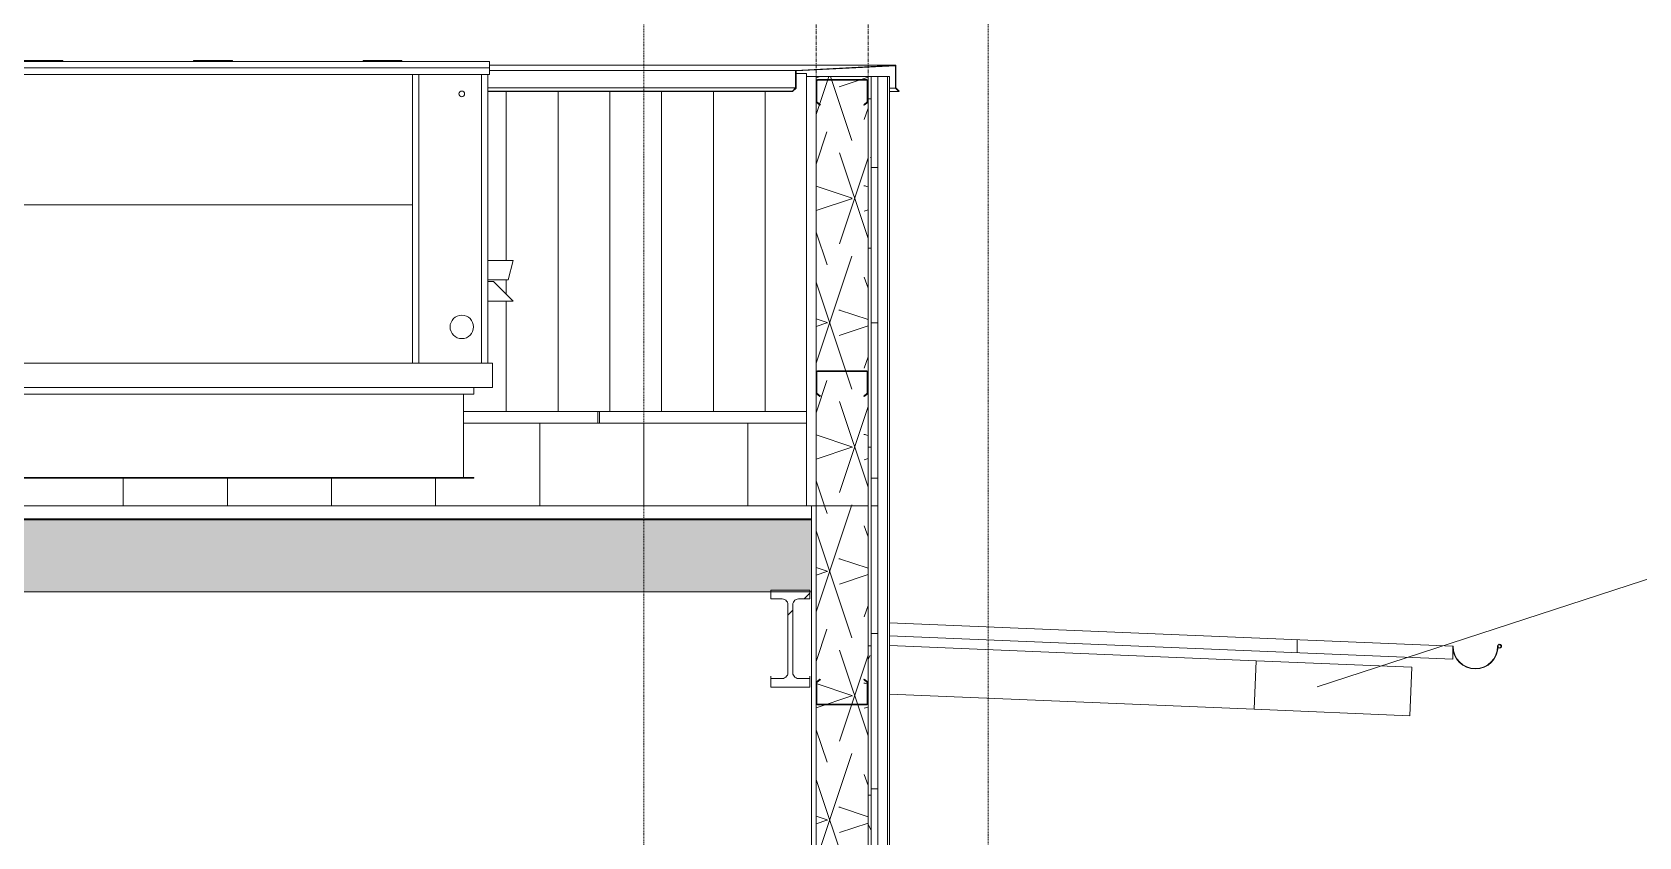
# Model space of a CAD drawing. Header units: inches. Extents: x 21386 to 98862, y -290 to 853.
# Drawn here: x 29693.4 to 29941.6, y 124.3 to 248.6 of the extents above; entities that cross this region are included whole.
import ezdxf

# ---------------------------------------------------------------- set-up
doc = ezdxf.new("R2010")
doc.units = ezdxf.units.IN
doc.header["$MEASUREMENT"] = 0
doc.linetypes.add('Dash Dot 3_16_', pattern=[0.3125, 0.1875, -0.0625, 0, -0.0625])
doc.linetypes.add('Grid Line 1_2_', pattern=[0.875, 0.5, -0.125, 0.125, -0.125])
for name, color, linetype, lineweight in [('A-ANNO-IDEN', 131, 'Continuous', 9), ('A-ANNO-SYMB', 150, 'Continuous', 9), ('A-CLNG', 13, 'Continuous', 13), ('A-CLNG-PATT', 13, 'Continuous', 25), ('A-ROOF', 132, 'Continuous', 13), ('A-ROOF-OTLN', 132, 'Continuous', 9), ('A-ROOF-PATT', 132, 'Continuous', 13), ('A-WALL', 113, 'Continuous', 13), ('A-WALL-PATT', 111, 'Continuous', 25), ('M-EQPM', 50, 'Continuous', 13), ('S-BEAM', 12, 'Continuous', 13), ('S-GRID', 1, 'Continuous', 9)]:
    doc.layers.add(name, color=color, linetype=linetype, lineweight=lineweight)
pattern_1 = [(0, (22033.272, 107.706), (0, 24), []), (90, (22033.272, 107.706), (-24, 1e-15), [])]
pattern_2 = [(0, (22033.272, 107.706), (30.72, 7.68), [2.534, -20.506, 2.534, -20.506, -122.88]), (0, (22033.272, 107.706), (30.72, 7.68), [-46.08, 2.534, -43.546, 2.534, -20.506, -53.76]), (0, (22033.272, 107.706), (30.72, 7.68), [-115.2, 2.534, -12.826, 2.534, -35.866]), (120, (22044.792, 111.546), (-22.011075, 22.7643004), [2.534, -20.506, 2.534, -20.506, -122.88]), (120, (22044.792, 111.546), (-22.011075, 22.7643004), [-46.08, 2.534, -43.546, 2.534, -20.506, -53.76]), (120, (22044.792, 111.546), (-22.011075, 22.7643004), [-115.2, 2.534, -12.826, 2.534, -35.866]), (240, (22048.632, 126.906), (-8.708925, -30.4443004), [2.534, -20.506, 2.534, -20.506, -122.88]), (240, (22048.632, 126.906), (-8.708925, -30.4443004), [-46.08, 2.534, -43.546, 2.534, -20.506, -53.76]), (240, (22048.632, 126.906), (-8.708925, -30.4443004), [-115.2, 2.534, -12.826, 2.534, -35.866])]
pattern_3 = [(161.57, (22034.232, 108.666), (-7.6802237, -0.0009796), [0, -54.643, 6.067, 0]), (18.43, (22032.312, 108.666), (-7.6802237, 0.0009796), [0, -54.643, 6.067, 0]), (108.43, (22034.232, 108.666), (3.8382953, -19.2013653), [18.211, -42.499]), (71.57, (22032.312, 108.666), (3.8382953, 19.2013653), [18.211, -42.499])]
pattern_4 = [(45, (22033.272, 107.706), (-19.007, 19.007), []), (45, (22033.272, 136.506), (-19.007, 19.007), [])]

# ---------------------------------------------------------------- blocks, each defined once
blk = doc.blocks.new('W-Wide Flange - 1_-5_-1341919-Building Section - North_South looking East _ Clinic')
at = {"layer": 'S-BEAM', "lineweight": 9}
h = blk.add_hatch(dxfattribs=at)
h.set_pattern_fill('FP_17', color=8, style=0, pattern_type=2)
h.set_pattern_definition(pattern_4)
h.paths.add_polyline_path([(22782.13, 147.41), (22786.3, 147.41), (22786.3, 148.77), (22784.37, 148.79), (22784.01, 148.97), (22783.77, 149.28), (22783.68, 149.67), (22783.7, 160.37), (22783.87, 160.73), (22784.18, 160.97), (22784.57, 161.06), (22786.3, 161.06), (22786.3, 162.42), (22780.3, 162.42), (22780.3, 161.06), (22782.24, 161.04), (22782.59, 160.87), (22782.84, 160.56), (22782.93, 160.17), (22782.91, 149.46), (22782.73, 149.11), (22782.42, 148.86), (22782.04, 148.77), (22780.3, 148.77), (22780.3, 147.41)], flags=0)
at = {"layer": 'S-BEAM', "color": 7}
for p, q in [((22786.3, 162.42), (22780.3, 162.42)), ((22780.3, 162.42), (22780.3, 161.06)), ((22786.3, 161.06), (22786.3, 162.42)), ((22780.3, 161.06), (22782.04, 161.06)), ((22782.93, 160.17), (22782.93, 149.66)), ((22783.68, 149.66), (22783.68, 160.17)), ((22784.57, 161.06), (22786.3, 161.06)), ((22782.04, 148.77), (22780.3, 148.77)), ((22780.3, 148.77), (22780.3, 147.41)), ((22780.3, 147.41), (22786.3, 147.41)), ((22786.3, 148.77), (22784.57, 148.77)), ((22786.3, 147.41), (22786.3, 148.77))]:
    blk.add_line(p, q, dxfattribs=at)
at = {"layer": 'S-BEAM', "color": 8, "lineweight": 9}
for p, q in [((22780.3, 149.12), (22780.3, 148.77)), ((22786.3, 148.77), (22786.3, 149.12))]:
    blk.add_line(p, q, dxfattribs=at)
at = {"layer": 'S-BEAM', "color": 7, "flags": 128}
for points in [[(22782.04, 161.06), (22782.24, 161.04), (22782.42, 160.97), (22782.59, 160.87), (22782.73, 160.73), (22782.84, 160.56), (22782.91, 160.37), (22782.93, 160.17)], [(22783.68, 160.17), (22783.7, 160.37), (22783.77, 160.56), (22783.87, 160.73), (22784.01, 160.87), (22784.18, 160.97), (22784.37, 161.04), (22784.57, 161.06)], [(22782.93, 149.66), (22782.91, 149.46), (22782.84, 149.28), (22782.73, 149.11), (22782.59, 148.97), (22782.42, 148.86), (22782.24, 148.79), (22782.04, 148.77)], [(22784.57, 148.77), (22784.37, 148.79), (22784.18, 148.86), (22784.01, 148.97), (22783.87, 149.11), (22783.77, 149.28), (22783.7, 149.46), (22783.68, 149.66)]]:
    blk.add_lwpolyline(points, dxfattribs=at)
blk = doc.blocks.new('Girt_C - 8_D-1782473-Building Section - North_South looking East _ Clinic')
at = {"layer": 'S-BEAM', "color": 7}
for p, q in [((22787.3, 241.11), (22787.3, 237.8)), ((22787.41, 237.85), (22787.41, 241.11)), ((22795.12, 241.3), (22787.49, 241.3)), ((22787.49, 241.19), (22795.12, 241.19)), ((22795.19, 241.11), (22795.19, 237.85)), ((22795.3, 237.8), (22795.3, 241.11)), ((22787.3, 237.8), (22787.88, 237.31)), ((22787.95, 237.4), (22787.41, 237.85)), ((22787.88, 237.31), (22787.95, 237.4)), ((22795.19, 237.85), (22794.66, 237.4)), ((22794.66, 237.4), (22794.73, 237.31)), ((22794.73, 237.31), (22795.3, 237.8))]:
    blk.add_line(p, q, dxfattribs=at)
for centre, radius, start, end in [((22787.49, 241.11), 0.188, 90, 180), ((22787.49, 241.11), 0.0782, 90, 176.9576), ((22795.12, 241.11), 0.188, 0, 90), ((22795.12, 241.11), 0.0782, 2.1227, 90)]:
    blk.add_arc(centre, radius, start, end, dxfattribs=at)
blk = doc.blocks.new('Girt_C - 8_D-1781644-Building Section - North_South looking East _ Clinic')
at = {"layer": 'S-BEAM', "lineweight": 9}
h = blk.add_hatch(dxfattribs=at)
h.set_pattern_fill('FP_17', color=8, style=0, pattern_type=2)
h.set_pattern_definition(pattern_4)
h.paths.add_polyline_path([(22787.49, 144.69), (22795.12, 144.69), (22795.12, 144.8), (22787.49, 144.79)], flags=0)
h.paths.add_polyline_path([(22795.19, 144.87), (22795.3, 144.88), (22795.3, 148.19), (22794.73, 148.67), (22794.66, 148.59), (22795.19, 148.14)], flags=0)
h.paths.add_polyline_path([(22787.41, 144.87), (22787.41, 148.14), (22787.95, 148.59), (22787.88, 148.67), (22787.3, 148.19), (22787.3, 144.88)], flags=0)
at = {"layer": 'S-BEAM', "color": 7}
for p, q in [((22787.88, 148.67), (22787.3, 148.19)), ((22787.3, 148.19), (22787.3, 144.88)), ((22787.41, 148.14), (22787.95, 148.59)), ((22787.41, 144.87), (22787.41, 148.14)), ((22787.95, 148.59), (22787.88, 148.67)), ((22794.73, 148.67), (22794.66, 148.59)), ((22794.66, 148.59), (22795.19, 148.14)), ((22795.3, 148.19), (22794.73, 148.67)), ((22795.19, 148.14), (22795.19, 144.87)), ((22795.3, 144.88), (22795.3, 148.19)), ((22795.12, 144.8), (22787.49, 144.8)), ((22787.49, 144.69), (22795.12, 144.69))]:
    blk.add_line(p, q, dxfattribs=at)
for centre, radius, start, end in [((22787.49, 144.88), 0.188, 180, 270), ((22787.49, 144.88), 0.0782, 182.1227, 270), ((22795.12, 144.88), 0.188, 270, 0), ((22795.12, 144.88), 0.0782, 270, 356.9576)]:
    blk.add_arc(centre, radius, start, end, dxfattribs=at)
blk = doc.blocks.new('Girt_C - 8_D-V40-Building Section - North_South looking East _ Clinic')
at = {"layer": 'S-BEAM', "color": 7}
for p, q in [((22787.3, 196.11), (22787.3, 192.8)), ((22787.41, 192.85), (22787.41, 196.11)), ((22795.12, 196.3), (22787.49, 196.3)), ((22787.49, 196.19), (22795.12, 196.19)), ((22795.19, 196.11), (22795.19, 192.85)), ((22795.3, 192.8), (22795.3, 196.11)), ((22787.3, 192.8), (22787.88, 192.31)), ((22787.95, 192.4), (22787.41, 192.85)), ((22787.88, 192.31), (22787.95, 192.4)), ((22795.19, 192.85), (22794.66, 192.4)), ((22794.66, 192.4), (22794.73, 192.31)), ((22794.73, 192.31), (22795.3, 192.8))]:
    blk.add_line(p, q, dxfattribs=at)
for centre, radius, start, end in [((22787.49, 196.11), 0.188, 90, 180), ((22787.49, 196.11), 0.0782, 90, 176.9576), ((22795.12, 196.11), 0.188, 0, 90), ((22795.12, 196.11), 0.0782, 2.1227, 90)]:
    blk.add_arc(centre, radius, start, end, dxfattribs=at)
blk = doc.blocks.new('Dimension Lumber - 5_5 x 7_5 Glulam-1730133-Building Section - North_South looking East _ Clinic')
at = {"layer": 'S-BEAM', "color": 8, "lineweight": 9}
for p, q in [((22855.28, 151.51), (22879.29, 150.51)), ((22879.29, 150.51), (22878.98, 143.01)), ((22878.98, 143.01), (22854.97, 144.01))]:
    blk.add_line(p, q, dxfattribs=at)
blk = doc.blocks.new('Dimension Lumber - 5_5 x 7_5 Glulam-1780657-Building Section - North_South looking East _ Clinic')
at = {"layer": 'S-BEAM', "color": 8, "lineweight": 9}
for p, q in [((22798.62, 153.87), (22855.28, 151.51)), ((22855.28, 151.51), (22854.97, 144.01)), ((22854.97, 144.01), (22798.62, 146.36))]:
    blk.add_line(p, q, dxfattribs=at)
blk = doc.blocks.new('AHU-Rooftop-Carrier 48TC 15-28 ton - TC017-1749339-Building Section - North_South looking East _ Clinic')
at = {"layer": 'M-EQPM', "color": 8, "lineweight": 9}
for p, q in [((22651.4, 243.08), (22651.4, 244.08)), ((22651.4, 244.08), (22736.83, 244.08)), ((22664.93, 244.21), (22670.93, 244.21)), ((22664.93, 244.08), (22664.93, 244.21)), ((22670.93, 244.21), (22670.93, 244.08)), ((22691.12, 244.21), (22697.12, 244.21)), ((22691.12, 244.08), (22691.12, 244.21)), ((22697.12, 244.21), (22697.12, 244.08)), ((22717.3, 244.21), (22723.3, 244.21)), ((22717.3, 244.08), (22717.3, 244.21)), ((22723.3, 244.21), (22723.3, 244.08)), ((22736.83, 244.08), (22736.83, 243.08)), ((22651.4, 242.08), (22651.4, 243.08)), ((22651.4, 243.08), (22736.83, 243.08)), ((22651.65, 242.08), (22651.4, 242.08)), ((22651.65, 242.08), (22736.58, 242.08)), ((22651.65, 197.46), (22651.65, 242.08)), ((22652.65, 242.08), (22652.65, 197.46)), ((22724.93, 242.08), (22724.93, 197.46)), ((22725.93, 242.08), (22725.93, 197.46)), ((22735.58, 242.08), (22735.58, 197.46)), ((22736.83, 242.08), (22736.58, 242.08)), ((22736.58, 242.08), (22736.58, 197.46)), ((22736.83, 243.08), (22736.83, 242.08)), ((22652.65, 221.96), (22724.93, 221.96)), ((22736.58, 213.33), (22740.46, 213.33)), ((22740.46, 213.33), (22739.71, 210.33)), ((22739.71, 210.33), (22736.58, 210.33)), ((22736.58, 210.08), (22737.46, 210.08)), ((22737.46, 210.08), (22740.46, 207.08)), ((22740.46, 207.08), (22736.58, 207.08)), ((22650.93, 193.71), (22650.93, 197.46)), ((22650.93, 197.46), (22651.65, 197.46)), ((22651.65, 197.46), (22736.58, 197.46)), ((22736.58, 197.46), (22737.3, 197.46)), ((22737.3, 197.46), (22737.3, 193.71)), ((22737.3, 193.71), (22650.93, 193.71)), ((22653.8, 193.71), (22734.43, 193.71)), ((22653.8, 192.71), (22653.8, 193.71)), ((22734.43, 193.71), (22734.43, 192.71)), ((22655.43, 192.71), (22653.8, 192.71)), ((22655.43, 192.71), (22732.8, 192.71)), ((22655.43, 179.83), (22655.43, 192.71)), ((22734.43, 192.71), (22732.8, 192.71)), ((22732.8, 192.71), (22732.8, 179.83)), ((22653.8, 179.71), (22653.8, 179.83)), ((22653.8, 179.83), (22655.43, 179.83)), ((22734.43, 179.71), (22653.8, 179.71)), ((22655.43, 179.83), (22732.8, 179.83)), ((22732.8, 179.83), (22734.43, 179.83)), ((22734.43, 179.83), (22734.43, 179.71))]:
    blk.add_line(p, q, dxfattribs=at)
for centre, radius in [((22732.55, 239.08), 0.438), ((22732.55, 203.08), 1.81)]:
    blk.add_circle(centre, radius, dxfattribs=at)

msp = doc.modelspace()

# ---------------------------------------------------------------- hatches: boundary and pattern name
at = {"layer": 'A-CLNG-PATT', "lineweight": 9}
h = msp.add_hatch(dxfattribs=at)
h.set_pattern_fill('FP_21', color=8, style=0, pattern_type=2)
h.set_pattern_definition(pattern_3)
h.paths.add_polyline_path([(28880.56, 162.17), (29813.81, 162.17), (29813.81, 173.3), (27918.81, 173.3), (27918.81, 162.17), (28879.84, 162.17)], flags=0)
at = {"layer": 'A-ROOF-PATT', "lineweight": 9}
h = msp.add_hatch(dxfattribs=at)
h.set_pattern_fill('FP_22', color=8, style=0, pattern_type=2)
h.set_pattern_definition([(90, (180.953, -760.156), (-16.082, 1e-15), [])])
h.paths.add_polyline_path([(27916.31, 175.44), (29813.06, 175.46), (29813.06, 188.22), (29760.06, 188.22), (29760.06, 179.83), (29761.69, 179.83), (29761.69, 179.71), (29681.06, 179.71), (29681.06, 179.83), (29682.69, 179.83), (29682.69, 188.22), (29587.63, 188.22), (29587.63, 177.08), (29543.63, 177.08), (29543.63, 187.08), (29508.31, 187.08), (29508.31, 188.22), (29475.81, 188.15), (29475.81, 182.6), (29416.31, 182.6), (29416.31, 188.72), (29399.06, 188.71), (29399.06, 187.71), (29397.81, 187.71), (29397.81, 187.44), (29381.31, 187.44), (29381.31, 186.63), (29380.74, 186.15), (29380.67, 186.23), (29380.67, 187.44), (29379.26, 187.44), (29379.24, 176.41), (29378.18, 176.35), (29375.36, 176.41), (29375.36, 187.44), (29373.96, 187.44), (29373.89, 186.15), (29373.31, 186.68), (29373.31, 187.44), (29372.81, 187.44), (29372.81, 176.44), (29370, 176.44), (29370, 187.44), (28149.06, 187.45), (28149.06, 187.6), (27916.31, 187.6), (27916.31, 183.85)], flags=0)
at = {"layer": 'A-WALL-PATT', "lineweight": 9}
h = msp.add_hatch(dxfattribs=at)
h.set_pattern_fill('FP_28', color=8, style=0, pattern_type=2)
h.set_pattern_definition([(90, (22446.678, 146.25), (-8, 5e-16), [])])
h.paths.add_polyline_path([(29475.81, 190), (29508.31, 190), (29508.31, 239.46), (29475.81, 239.46), (29475.81, 193.61)], flags=0)
h.paths.add_polyline_path([(29809.39, 190), (29813.06, 190), (29813.06, 242.2), (29811.44, 242.2), (29811.38, 239.91), (29810.83, 239.46), (29763.85, 239.46), (29763.85, 213.33), (29767.72, 213.33), (29766.97, 210.33), (29763.85, 210.33), (29763.85, 210.08), (29764.72, 210.08), (29767.72, 207.08), (29763.85, 207.08), (29763.85, 197.46), (29764.56, 197.46), (29764.56, 193.71), (29761.69, 193.71), (29761.69, 192.71), (29760.06, 192.71), (29760.06, 190), (29790.02, 190)], flags=0)
h.paths.add_polyline_path([(29682.69, 190), (29682.69, 192.71), (29681.06, 192.71), (29681.06, 193.71), (29678.19, 193.71), (29678.19, 197.46), (29678.91, 197.46), (29678.91, 239.46), (29571.69, 239.46), (29571.69, 228.71), (29587.63, 228.71), (29587.63, 190), (29681.06, 190)], flags=0)
h = msp.add_hatch(dxfattribs=at)
h.set_pattern_fill('FP_21', color=8, style=0, pattern_type=2)
h.set_pattern_definition(pattern_3)
h.paths.add_polyline_path([(29822.56, 175.44), (29822.56, 241.75), (29814.56, 241.75), (29814.56, 175.44)], flags=0)
h = msp.add_hatch(dxfattribs=at)
h.set_pattern_fill('FP_20', color=8, style=0, pattern_type=2)
h.set_pattern_definition(pattern_2)
h.paths.add_polyline_path([(29823.06, 175.44), (29823.06, 241.75), (29822.56, 241.75), (29822.56, 175.44)], flags=0)
h = msp.add_hatch(dxfattribs=at)
h.set_pattern_fill('FP_19', color=8, style=0, pattern_type=2)
h.set_pattern_definition(pattern_1)
h.paths.add_polyline_path([(29824.06, 175.44), (29824.06, 241.75), (29823.06, 241.75), (29823.06, 175.44)], flags=0)
h = msp.add_hatch(dxfattribs=at)
h.set_pattern_fill('FP_30', color=8, style=0, pattern_type=2)
h.set_pattern_definition([(0, (22446.93, 146.62), (-193, 193), [48, -145]), (90, (22446.93, 146.62), (-193, 1e-14), [96, -97]), (180, (22494.93, 242.62), (-193, 193), [48, -145]), (90, (22494.93, 146.62), (-193, 1e-14), [96, -97]), (180, (22494.93, 243.12), (-193, 193), [48, -145]), (90, (22494.93, 243.12), (-193, 1e-14), [96, -97]), (0, (22446.93, 339.12), (-193, 193), [48, -145]), (90, (22446.93, 243.12), (-193, 1e-14), [96, -97]), (0, (22495.18, 194.38), (-193, 193), [48, -145]), (90, (22495.18, 146.25), (-193, 1e-14), [48.125, -144.875]), (90, (22543.18, 146.25), (-193, 1e-14), [48.125, -144.875]), (0, (22495.18, 290.88), (-193, 193), [48, -145]), (90, (22495.18, 194.88), (-193, 1e-14), [96, -97]), (180, (22543.18, 194.88), (-193, 193), [48, -145]), (90, (22543.18, 194.88), (-193, 1e-14), [96, -97]), (90, (22495.18, 291.38), (-193, 1e-14), [48, -145]), (180, (22543.18, 291.38), (-193, 193), [48, -145]), (90, (22543.18, 291.38), (-193, 1e-14), [48, -145]), (0, (22543.43, 146.62), (-193, 193), [48, -145]), (90, (22543.43, 146.62), (-193, 1e-14), [96, -97]), (180, (22591.43, 242.62), (-193, 193), [48, -145]), (90, (22591.43, 146.62), (-193, 1e-14), [96, -97]), (180, (22591.43, 243.12), (-193, 193), [48, -145]), (90, (22591.43, 243.12), (-193, 1e-14), [96, -97]), (0, (22543.43, 339.12), (-193, 193), [48, -145]), (90, (22543.43, 243.12), (-193, 1e-14), [96, -97]), (0, (22591.68, 194.38), (-193, 193), [48, -145]), (90, (22591.68, 146.25), (-193, 1e-14), [48.125, -144.875]), (90, (22639.68, 146.25), (-193, 1e-14), [48.125, -144.875]), (0, (22591.68, 290.88), (-193, 193), [48, -145]), (90, (22591.68, 194.88), (-193, 1e-14), [96, -97]), (180, (22639.68, 194.88), (-193, 193), [48, -145]), (90, (22639.68, 194.88), (-193, 1e-14), [96, -97]), (90, (22591.68, 291.38), (-193, 1e-14), [48, -145]), (180, (22639.68, 291.38), (-193, 193), [48, -145]), (90, (22639.68, 291.38), (-193, 1e-14), [48, -145])])
h.paths.add_polyline_path([(29679.63, 160.43), (29679.63, 162.17), (29637.65, 162.17), (29673.83, 160.67)], flags=0)
h.paths.add_polyline_path([(29508.31, 188.22), (29508.31, 190), (29475.81, 189.98), (29475.81, 188.22), (29480.17, 188.22)], flags=0)
h.paths.add_polyline_path([(29587.63, 188.22), (29682.69, 188.22), (29682.69, 190), (29587.63, 190), (29587.63, 188.69)], flags=0)
h.paths.add_polyline_path([(29790.02, 188.22), (29813.06, 188.22), (29813.06, 190), (29760.06, 190), (29760.06, 188.22)], flags=0)
h = msp.add_hatch(dxfattribs=at)
h.set_pattern_fill('FP_21', color=8, style=0, pattern_type=2)
h.set_pattern_definition(pattern_3)
h.paths.add_polyline_path([(29822.56, 0), (29822.56, 175.44), (29814.56, 175.44), (29814.56, 0)], flags=0)
h = msp.add_hatch(dxfattribs=at)
h.set_pattern_fill('FP_20', color=8, style=0, pattern_type=2)
h.set_pattern_definition(pattern_2)
h.paths.add_polyline_path([(29823.06, 0), (29823.06, 175.44), (29822.56, 175.44), (29822.56, 0)], flags=0)
h = msp.add_hatch(dxfattribs=at)
h.set_pattern_fill('FP_19', color=8, style=0, pattern_type=2)
h.set_pattern_definition(pattern_1)
h.paths.add_polyline_path([(29824.06, 0), (29824.06, 175.44), (29823.06, 175.44), (29823.06, 0)], flags=0)

# ---------------------------------------------------------------- linework, layer by layer
at = {"layer": 'A-ANNO-IDEN', "color": 153}
msp.add_line((29891.92, 147.48), (30092.52, 212.76), dxfattribs=at)
at = {"layer": 'A-ANNO-SYMB', "linetype": 'Dash Dot 3_16_'}
for p, q in [((29787.94, 261.25), (29787.94, -26.28)), ((29841.13, -26.28), (29841.13, 261.25))]:
    msp.add_line(p, q, dxfattribs=at)
at = {"layer": 'A-CLNG', "color": 7}
for p, q in [((29813.81, 173.3), (27918.81, 173.3)), ((29383.81, 162.17), (29813.81, 162.17))]:
    msp.add_line(p, q, dxfattribs=at)
at = {"layer": 'A-ROOF', "color": 8, "lineweight": 9}
for p, q in [((29813.06, 188.22), (29760.06, 188.22)), ((29912.88, 153.75), (29825.88, 157.37)), ((29825.88, 155.37), (29912.88, 151.74)), ((29888.88, 152.74), (29888.88, 154.75)), ((29912.88, 153.75), (29912.88, 151.74))]:
    msp.add_line(p, q, dxfattribs=at)
at = {"layer": 'A-ROOF', "color": 7}
for p, q in [((29813.81, 175.44), (27916.31, 175.44)), ((29813.81, 173.43), (29813.81, 175.44)), ((27916.31, 173.43), (29813.81, 173.43))]:
    msp.add_line(p, q, dxfattribs=at)
at = {"layer": 'A-ROOF-OTLN', "color": 8}
for p, q in [((29912.94, 153.75), (29912.88, 153.75)), ((29919.98, 153.55), (29919.93, 153.5))]:
    msp.add_line(p, q, dxfattribs=at)
for centre, radius, start, end in [((29920.12, 153.75), 0.306, 232.159, 180), ((29920.12, 153.75), 0.243, 234.011, 180), ((29916.38, 153.75), 3.5, 180, 360), ((29916.38, 153.75), 3.44, 180, 0)]:
    msp.add_arc(centre, radius, start, end, dxfattribs=at)
at = {"layer": 'A-WALL', "color": 8, "lineweight": 9}
for p, q in [((29826.88, 243.5), (29764.1, 243.5)), ((29811.38, 242.69), (29764.1, 242.69)), ((29813.06, 242.2), (29811.43, 242.2)), ((29813.06, 241.75), (29813.06, 242.2)), ((29811.38, 240), (29763.85, 240)), ((29810.88, 239.5), (29763.85, 239.5)), ((29810.92, 239.46), (29763.85, 239.46)), ((29826.81, 239.97), (29825.88, 239.97)), ((29827.33, 239.46), (29825.88, 239.46)), ((29760.06, 190), (29813.06, 190))]:
    msp.add_line(p, q, dxfattribs=at)
at = {"layer": 'A-WALL', "color": 7}
for p, q in [((29826.88, 243.5), (29811.38, 242.69)), ((29811.44, 242.63), (29826.81, 243.43)), ((29826.81, 243.43), (29826.81, 239.97)), ((29826.88, 240), (29826.88, 243.5)), ((29811.38, 242.69), (29811.38, 240)), ((29811.44, 239.97), (29811.44, 242.63)), ((29825.88, 241.75), (29813.06, 241.75)), ((29813.06, 241.75), (29813.06, 175.44)), ((29814.56, 0), (29814.56, 241.75)), ((29822.56, 0), (29822.56, 241.75)), ((29823.06, 0), (29823.06, 241.75)), ((29824.06, 0), (29824.06, 241.75)), ((29825.56, 0), (29825.56, 241.75)), ((29825.88, 0), (29825.88, 241.75)), ((29811.38, 240), (29810.88, 239.5)), ((29810.88, 239.5), (29810.92, 239.46)), ((29810.92, 239.46), (29811.44, 239.97)), ((29826.81, 239.97), (29827.33, 239.46)), ((29827.38, 239.5), (29826.88, 240)), ((29827.33, 239.46), (29827.38, 239.5)), ((29813.81, 175.44), (29822.56, 175.44)), ((29824.06, 175.44), (29823.06, 175.44)), ((29813.81, 173.43), (29813.81, 0))]:
    msp.add_line(p, q, dxfattribs=at)
at = {"layer": 'S-GRID', "linetype": 'Grid Line 1_2_'}
for p, q in [((29814.56, -273.16), (29814.56, 738.66)), ((29814.56, -273.16), (29814.56, 738.66)), ((29822.56, -273.16), (29822.56, 738.66)), ((29822.56, -273.16), (29822.56, 738.66))]:
    msp.add_line(p, q, dxfattribs=at)

# ---------------------------------------------------------------- block references
at = {"layer": 'M-EQPM', "color": 8, "lineweight": 9}
msp.add_blockref('AHU-Rooftop-Carrier 48TC 15-28 ton - TC017-1749339-Building Section - North_South looking East _ Clinic', (7027.26, 0), dxfattribs=at)
at = {"layer": 'S-BEAM', "color": 8, "lineweight": 9}
for name in ['Girt_C - 8_D-1782473-Building Section - North_South looking East _ Clinic', 'Girt_C - 8_D-V40-Building Section - North_South looking East _ Clinic', 'W-Wide Flange - 1_-5_-1341919-Building Section - North_South looking East _ Clinic', 'Dimension Lumber - 5_5 x 7_5 Glulam-1780657-Building Section - North_South looking East _ Clinic', 'Dimension Lumber - 5_5 x 7_5 Glulam-1730133-Building Section - North_South looking East _ Clinic', 'Girt_C - 8_D-1781644-Building Section - North_South looking East _ Clinic']:
    msp.add_blockref(name, (7027.26, 0), dxfattribs=at)

doc.saveas('drawing.dxf')
